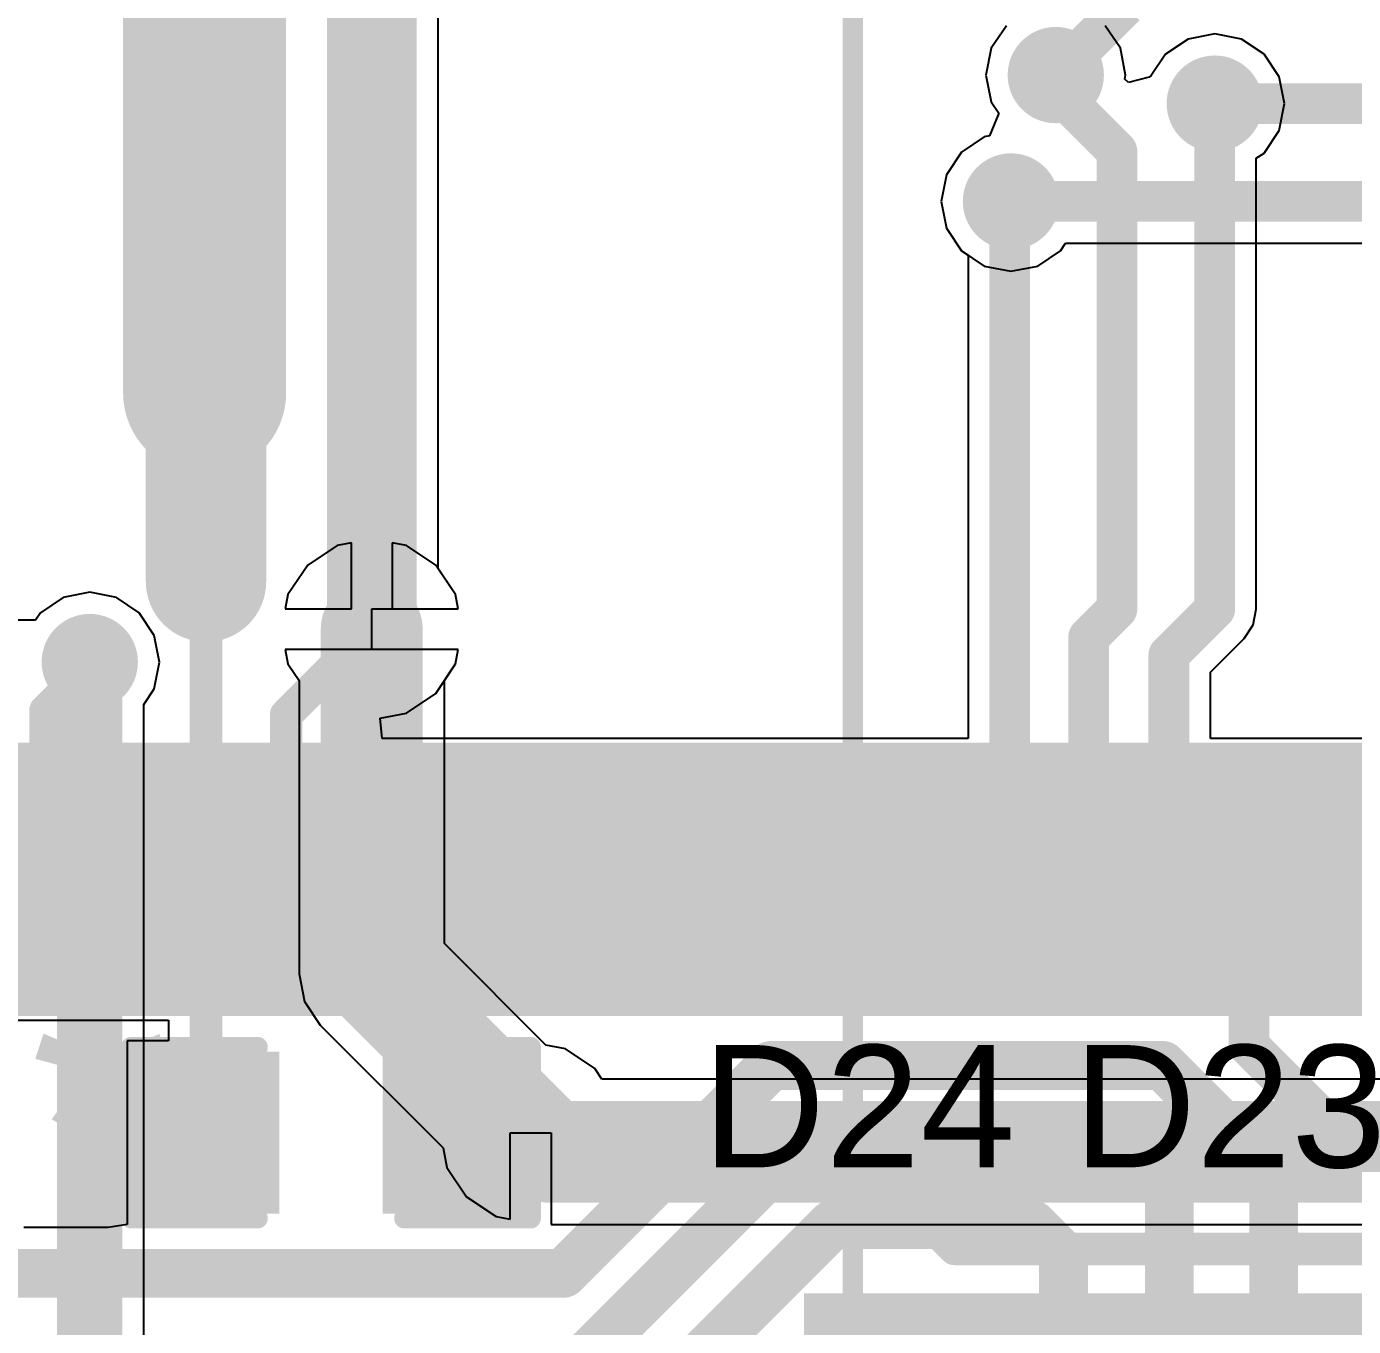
# Model space of a CAD drawing. Header units: millimetres. Extents: x -0.26 to 4.68, y -0.29 to 2.93.
# Drawn here: x 2.7613 to 3.0868, y 0.939 to 1.2579 of the extents above; entities that cross this region are included whole.
import ezdxf

# ---------------------------------------------------------------- set-up
doc = ezdxf.new("R2010")
doc.units = ezdxf.units.MM
doc.header["$MEASUREMENT"] = 0
for name, color, linetype in [('BottomLayer', 5, 'Continuous'), ('BottomSolder', 6, 'Continuous'), ('Mechanical1', 6, 'Continuous'), ('TopLayer', 1, 'Continuous'), ('TopOverlay', 2, 'Continuous'), ('TopPaste', 8, 'Continuous'), ('TopSolder', 216, 'Continuous'), ('ViaHoleLayer', 16, 'Continuous')]:
    doc.layers.add(name, color=color, linetype=linetype)
doc.styles.add('Arial', font='arial.ttf', dxfattribs={"height": 0.2})

# ---------------------------------------------------------------- blocks, each defined once
blk = doc.blocks.new('TQFP_100_14_14__26')
at = {"layer": 'TopLayer'}
for points in [[(-0.1122, 0.33268), (-0.1122, 0.27362), (-0.12402, 0.27362), (-0.12402, 0.33268)], [(-0.09252, 0.33268), (-0.09252, 0.27362), (-0.10433, 0.27362), (-0.10433, 0.33268)], [(-0.07283, 0.33268), (-0.07283, 0.27362), (-0.08465, 0.27362), (-0.08465, 0.33268)], [(-0.05315, 0.33268), (-0.05315, 0.27362), (-0.06496, 0.27362), (-0.06496, 0.33268)], [(-0.03346, 0.33268), (-0.03346, 0.27362), (-0.04528, 0.27362), (-0.04528, 0.33268)], [(-0.01378, 0.33268), (-0.01378, 0.27362), (-0.02559, 0.27362), (-0.02559, 0.33268)], [(0.00591, 0.33268), (0.00591, 0.27362), (-0.00591, 0.27362), (-0.00591, 0.33268)], [(0.02559, 0.33268), (0.02559, 0.27362), (0.01378, 0.27362), (0.01378, 0.33268)], [(0.04528, 0.33268), (0.04528, 0.27362), (0.03346, 0.27362), (0.03346, 0.33268)], [(0.06496, 0.33268), (0.06496, 0.27362), (0.05315, 0.27362), (0.05315, 0.33268)], [(0.08465, 0.33268), (0.08465, 0.27362), (0.07283, 0.27362), (0.07283, 0.33268)], [(0.10433, 0.33268), (0.10433, 0.27362), (0.09252, 0.27362), (0.09252, 0.33268)], [(0.12402, 0.33268), (0.12402, 0.27362), (0.1122, 0.27362), (0.1122, 0.33268)], [(0.1437, 0.33268), (0.1437, 0.27362), (0.13189, 0.27362), (0.13189, 0.33268)], [(0.16339, 0.33268), (0.16339, 0.27362), (0.15157, 0.27362), (0.15157, 0.33268)], [(0.18307, 0.33268), (0.18307, 0.27362), (0.17126, 0.27362), (0.17126, 0.33268)], [(0.20276, 0.33268), (0.20276, 0.27362), (0.19094, 0.27362), (0.19094, 0.33268)]]:
    blk.add_hatch(color=1, dxfattribs=at).paths.add_polyline_path(points)
at = {"layer": 'TopPaste'}
for points in [[(-0.1122, 0.33268), (-0.1122, 0.27362), (-0.12402, 0.27362), (-0.12402, 0.33268)], [(-0.09252, 0.33268), (-0.09252, 0.27362), (-0.10433, 0.27362), (-0.10433, 0.33268)], [(-0.07283, 0.33268), (-0.07283, 0.27362), (-0.08465, 0.27362), (-0.08465, 0.33268)], [(-0.05315, 0.33268), (-0.05315, 0.27362), (-0.06496, 0.27362), (-0.06496, 0.33268)], [(-0.03346, 0.33268), (-0.03346, 0.27362), (-0.04528, 0.27362), (-0.04528, 0.33268)], [(-0.01378, 0.33268), (-0.01378, 0.27362), (-0.02559, 0.27362), (-0.02559, 0.33268)], [(0.00591, 0.33268), (0.00591, 0.27362), (-0.00591, 0.27362), (-0.00591, 0.33268)], [(0.02559, 0.33268), (0.02559, 0.27362), (0.01378, 0.27362), (0.01378, 0.33268)], [(0.04528, 0.33268), (0.04528, 0.27362), (0.03346, 0.27362), (0.03346, 0.33268)], [(0.06496, 0.33268), (0.06496, 0.27362), (0.05315, 0.27362), (0.05315, 0.33268)], [(0.08465, 0.33268), (0.08465, 0.27362), (0.07283, 0.27362), (0.07283, 0.33268)], [(0.10433, 0.33268), (0.10433, 0.27362), (0.09252, 0.27362), (0.09252, 0.33268)], [(0.12402, 0.33268), (0.12402, 0.27362), (0.1122, 0.27362), (0.1122, 0.33268)], [(0.1437, 0.33268), (0.1437, 0.27362), (0.13189, 0.27362), (0.13189, 0.33268)], [(0.16339, 0.33268), (0.16339, 0.27362), (0.15157, 0.27362), (0.15157, 0.33268)], [(0.18307, 0.33268), (0.18307, 0.27362), (0.17126, 0.27362), (0.17126, 0.33268)], [(0.20276, 0.33268), (0.20276, 0.27362), (0.19094, 0.27362), (0.19094, 0.33268)]]:
    blk.add_hatch(color=8, dxfattribs=at).paths.add_polyline_path(points)
at = {"layer": 'TopSolder'}
for points in [[(-0.1082, 0.33668), (-0.1082, 0.26962), (-0.12802, 0.26962), (-0.12802, 0.33668)], [(-0.08852, 0.33668), (-0.08852, 0.26962), (-0.10833, 0.26962), (-0.10833, 0.33668)], [(-0.06883, 0.33668), (-0.06883, 0.26962), (-0.08865, 0.26962), (-0.08865, 0.33668)], [(-0.04915, 0.33668), (-0.04915, 0.26962), (-0.06896, 0.26962), (-0.06896, 0.33668)], [(-0.02946, 0.33668), (-0.02946, 0.26962), (-0.04928, 0.26962), (-0.04928, 0.33668)], [(-0.00978, 0.33668), (-0.00978, 0.26962), (-0.02959, 0.26962), (-0.02959, 0.33668)], [(0.00991, 0.33668), (0.00991, 0.26962), (-0.00991, 0.26962), (-0.00991, 0.33668)], [(0.02959, 0.33668), (0.02959, 0.26962), (0.00978, 0.26962), (0.00978, 0.33668)], [(0.04928, 0.33668), (0.04928, 0.26962), (0.02946, 0.26962), (0.02946, 0.33668)], [(0.06896, 0.33668), (0.06896, 0.26962), (0.04915, 0.26962), (0.04915, 0.33668)], [(0.08865, 0.33668), (0.08865, 0.26962), (0.06883, 0.26962), (0.06883, 0.33668)], [(0.10833, 0.33668), (0.10833, 0.26962), (0.08852, 0.26962), (0.08852, 0.33668)], [(0.12802, 0.33668), (0.12802, 0.26962), (0.1082, 0.26962), (0.1082, 0.33668)], [(0.1477, 0.33668), (0.1477, 0.26962), (0.12789, 0.26962), (0.12789, 0.33668)], [(0.16739, 0.33668), (0.16739, 0.26962), (0.14757, 0.26962), (0.14757, 0.33668)], [(0.18707, 0.33668), (0.18707, 0.26962), (0.16726, 0.26962), (0.16726, 0.33668)], [(0.20676, 0.33668), (0.20676, 0.26962), (0.18694, 0.26962), (0.18694, 0.33668)]]:
    blk.add_hatch(color=216, dxfattribs=at).paths.add_polyline_path(points)
blk = doc.blocks.new('14_TSSOP_31')
at = {"layer": 'TopLayer'}
for points in [[(-0.12992, 0.08563), (-0.08858, 0.08563), (-0.08858, 0.06791), (-0.12992, 0.06791)], [(0.08858, 0.08563), (0.12992, 0.08563), (0.12992, 0.06791), (0.08858, 0.06791)], [(-0.12992, 0.06004), (-0.08858, 0.06004), (-0.08858, 0.04232), (-0.12992, 0.04232)], [(0.08858, 0.06004), (0.12992, 0.06004), (0.12992, 0.04232), (0.08858, 0.04232)], [(-0.12992, 0.03445), (-0.08858, 0.03445), (-0.08858, 0.01673), (-0.12992, 0.01673)], [(0.08858, 0.03445), (0.12992, 0.03445), (0.12992, 0.01673), (0.08858, 0.01673)], [(-0.12992, 0.00886), (-0.08858, 0.00886), (-0.08858, -0.00886), (-0.12992, -0.00886)], [(0.08858, 0.00886), (0.12992, 0.00886), (0.12992, -0.00886), (0.08858, -0.00886)], [(-0.12992, -0.01673), (-0.08858, -0.01673), (-0.08858, -0.03445), (-0.12992, -0.03445)], [(0.08858, -0.01673), (0.12992, -0.01673), (0.12992, -0.03445), (0.08858, -0.03445)], [(-0.12992, -0.04232), (-0.08858, -0.04232), (-0.08858, -0.06004), (-0.12992, -0.06004)], [(0.08858, -0.04232), (0.12992, -0.04232), (0.12992, -0.06004), (0.08858, -0.06004)], [(-0.12992, -0.06791), (-0.08858, -0.06791), (-0.08858, -0.08563), (-0.12992, -0.08563)], [(0.08858, -0.06791), (0.12992, -0.06791), (0.12992, -0.08563), (0.08858, -0.08563)]]:
    blk.add_hatch(color=1, dxfattribs=at).paths.add_polyline_path(points)
at = {"layer": 'TopOverlay'}
blk.add_hatch(color=2, dxfattribs=at).paths.add_polyline_path([(-0.084, 0.068), (-0.073, 0.068), (-0.073, 0.086), (-0.084, 0.086)])
at = {"layer": 'TopPaste'}
for points in [[(-0.12992, 0.08563), (-0.08858, 0.08563), (-0.08858, 0.06791), (-0.12992, 0.06791)], [(0.08858, 0.08563), (0.12992, 0.08563), (0.12992, 0.06791), (0.08858, 0.06791)], [(-0.12992, 0.06004), (-0.08858, 0.06004), (-0.08858, 0.04232), (-0.12992, 0.04232)], [(0.08858, 0.06004), (0.12992, 0.06004), (0.12992, 0.04232), (0.08858, 0.04232)], [(-0.12992, 0.03445), (-0.08858, 0.03445), (-0.08858, 0.01673), (-0.12992, 0.01673)], [(0.08858, 0.03445), (0.12992, 0.03445), (0.12992, 0.01673), (0.08858, 0.01673)], [(-0.12992, 0.00886), (-0.08858, 0.00886), (-0.08858, -0.00886), (-0.12992, -0.00886)], [(0.08858, 0.00886), (0.12992, 0.00886), (0.12992, -0.00886), (0.08858, -0.00886)], [(-0.12992, -0.01673), (-0.08858, -0.01673), (-0.08858, -0.03445), (-0.12992, -0.03445)], [(0.08858, -0.01673), (0.12992, -0.01673), (0.12992, -0.03445), (0.08858, -0.03445)], [(-0.12992, -0.04232), (-0.08858, -0.04232), (-0.08858, -0.06004), (-0.12992, -0.06004)], [(0.08858, -0.04232), (0.12992, -0.04232), (0.12992, -0.06004), (0.08858, -0.06004)], [(-0.12992, -0.06791), (-0.08858, -0.06791), (-0.08858, -0.08563), (-0.12992, -0.08563)], [(0.08858, -0.06791), (0.12992, -0.06791), (0.12992, -0.08563), (0.08858, -0.08563)]]:
    blk.add_hatch(color=8, dxfattribs=at).paths.add_polyline_path(points)
at = {"layer": 'TopSolder'}
for points in [[(-0.13392, 0.08963), (-0.08458, 0.08963), (-0.08458, 0.06391), (-0.13392, 0.06391)], [(0.08458, 0.08963), (0.13392, 0.08963), (0.13392, 0.06391), (0.08458, 0.06391)], [(-0.13392, 0.06404), (-0.08458, 0.06404), (-0.08458, 0.03832), (-0.13392, 0.03832)], [(0.08458, 0.06404), (0.13392, 0.06404), (0.13392, 0.03832), (0.08458, 0.03832)], [(-0.13392, 0.03845), (-0.08458, 0.03845), (-0.08458, 0.01273), (-0.13392, 0.01273)], [(0.08458, 0.03845), (0.13392, 0.03845), (0.13392, 0.01273), (0.08458, 0.01273)], [(-0.13392, 0.01286), (-0.08458, 0.01286), (-0.08458, -0.01286), (-0.13392, -0.01286)], [(0.08458, 0.01286), (0.13392, 0.01286), (0.13392, -0.01286), (0.08458, -0.01286)], [(-0.13392, -0.01273), (-0.08458, -0.01273), (-0.08458, -0.03845), (-0.13392, -0.03845)], [(0.08458, -0.01273), (0.13392, -0.01273), (0.13392, -0.03845), (0.08458, -0.03845)], [(-0.13392, -0.03832), (-0.08458, -0.03832), (-0.08458, -0.06404), (-0.13392, -0.06404)], [(0.08458, -0.03832), (0.13392, -0.03832), (0.13392, -0.06404), (0.08458, -0.06404)], [(-0.13392, -0.06391), (-0.08458, -0.06391), (-0.08458, -0.08963), (-0.13392, -0.08963)], [(0.08458, -0.06391), (0.13392, -0.06391), (0.13392, -0.08963), (0.08458, -0.08963)]]:
    blk.add_hatch(color=216, dxfattribs=at).paths.add_polyline_path(points)
at = {"layer": 'TopOverlay'}
for points, const_width in [([(-0.09, 0.1), (-0.09, 0.092)], 0.005), ([(-0.09, 0.1), (0.09, 0.1)], 0.005), ([(0.09, 0.1), (0.09, 0.092)], 0.005), ([(-0.141, 0.082), (-0.141, 0.072)], 0.00787), ([(-0.141, 0.082), (-0.136, 0.077)], 0.00787), ([(-0.136, 0.077), (-0.141, 0.072)], 0.00787), ([(-0.09, -0.092), (-0.09, -0.1)], 0.005), ([(0.09, -0.092), (0.09, -0.1)], 0.005), ([(-0.09, -0.1), (0.09, -0.1)], 0.005)]:
    blk.add_lwpolyline(points, dxfattribs=dict(at, const_width=const_width))
for points, const_width in [([(-0.09125, 0.1, 1), (-0.08875, 0.1, 1)], 0.0025), ([(-0.09125, 0.1, 1), (-0.08875, 0.1, 1)], 0.0025), ([(0.08875, 0.1, 1), (0.09125, 0.1, 1)], 0.0025), ([(0.08875, 0.1, 1), (0.09125, 0.1, 1)], 0.0025), ([(-0.09125, 0.092, 1), (-0.08875, 0.092, 1)], 0.0025), ([(0.08875, 0.092, 1), (0.09125, 0.092, 1)], 0.0025), ([(-0.14297, 0.082, 1), (-0.13903, 0.082, 1)], 0.00394), ([(-0.14297, 0.082, 1), (-0.13903, 0.082, 1)], 0.00394), ([(-0.13797, 0.077, 1), (-0.13403, 0.077, 1)], 0.00394), ([(-0.13797, 0.077, 1), (-0.13403, 0.077, 1)], 0.00394), ([(-0.14297, 0.072, 1), (-0.13903, 0.072, 1)], 0.00394), ([(-0.14297, 0.072, 1), (-0.13903, 0.072, 1)], 0.00394), ([(-0.09125, -0.092, 1), (-0.08875, -0.092, 1)], 0.0025), ([(0.08875, -0.092, 1), (0.09125, -0.092, 1)], 0.0025), ([(-0.09125, -0.1, 1), (-0.08875, -0.1, 1)], 0.0025), ([(-0.09125, -0.1, 1), (-0.08875, -0.1, 1)], 0.0025), ([(0.08875, -0.1, 1), (0.09125, -0.1, 1)], 0.0025), ([(0.08875, -0.1, 1), (0.09125, -0.1, 1)], 0.0025)]:
    blk.add_lwpolyline(points, format="xyb", close=True, dxfattribs=dict(at, const_width=const_width))
blk = doc.blocks.new('ZIO_101954_95')
at = {"layer": 'Mechanical1', "const_width": 0.005}
blk.add_lwpolyline([(0.719, -1.74), (0.719, 0.057)], dxfattribs=at)
blk = doc.blocks.new('C___0603_156')
at = {"layer": 'TopLayer'}
for points in [[(-0.015, 0.0175), (-0.015, -0.0175), (-0.045, -0.0175), (-0.045, 0.0175)], [(0.045, 0.0175), (0.045, -0.0175), (0.015, -0.0175), (0.015, 0.0175)]]:
    blk.add_hatch(color=1, dxfattribs=at).paths.add_polyline_path(points)
at = {"layer": 'TopPaste'}
for points in [[(-0.015, 0.0175), (-0.015, -0.0175), (-0.045, -0.0175), (-0.045, 0.0175)], [(0.045, 0.0175), (0.045, -0.0175), (0.015, -0.0175), (0.015, 0.0175)]]:
    blk.add_hatch(color=8, dxfattribs=at).paths.add_polyline_path(points)
at = {"layer": 'TopSolder'}
for points in [[(-0.01264, 0.01986), (-0.01264, -0.01986), (-0.04736, -0.01986), (-0.04736, 0.01986)], [(0.04736, 0.01986), (0.04736, -0.01986), (0.01264, -0.01986), (0.01264, 0.01986)]]:
    blk.add_hatch(color=216, dxfattribs=at).paths.add_polyline_path(points)
at = {"layer": 'TopOverlay', "const_width": 0.005}
for points in [[(-0.049, 0.021), (-0.018, 0.021)], [(-0.049, -0.021), (-0.049, 0.021)], [(0.018, 0.021), (0.049, 0.021)], [(0.049, -0.021), (0.049, 0.021)], [(-0.049, -0.021), (-0.018, -0.021)], [(0.018, -0.021), (0.049, -0.021)]]:
    blk.add_lwpolyline(points, dxfattribs=at)
at = {"layer": 'TopOverlay', "const_width": 0.0025}
for points in [[(-0.05025, 0.021, 1), (-0.04775, 0.021, 1)], [(-0.05025, 0.021, 1), (-0.04775, 0.021, 1)], [(-0.01925, 0.021, 1), (-0.01675, 0.021, 1)], [(0.01675, 0.021, 1), (0.01925, 0.021, 1)], [(0.04775, 0.021, 1), (0.05025, 0.021, 1)], [(0.04775, 0.021, 1), (0.05025, 0.021, 1)], [(-0.05025, -0.021, 1), (-0.04775, -0.021, 1)], [(-0.05025, -0.021, 1), (-0.04775, -0.021, 1)], [(-0.01925, -0.021, 1), (-0.01675, -0.021, 1)], [(0.01675, -0.021, 1), (0.01925, -0.021, 1)], [(0.04775, -0.021, 1), (0.05025, -0.021, 1)], [(0.04775, -0.021, 1), (0.05025, -0.021, 1)]]:
    blk.add_lwpolyline(points, format="xyb", close=True, dxfattribs=at)

msp = doc.modelspace()

# ---------------------------------------------------------------- hatches: boundary and pattern name
at = {"layer": 'BottomLayer'}
h = msp.add_hatch(color=5, dxfattribs=at)
edge = h.paths.add_edge_path()
edge.add_arc((3.01382, 1.24595), 0.01181, 0, 360)
h = msp.add_hatch(color=5, dxfattribs=at)
edge = h.paths.add_edge_path()
edge.add_arc((3.05282, 1.23895), 0.01181, 0, 360)
h = msp.add_hatch(color=5, dxfattribs=at)
edge = h.paths.add_edge_path()
edge.add_arc((3.00282, 1.21495), 0.01181, 0, 360)
h = msp.add_hatch(color=5, dxfattribs=at)
edge = h.paths.add_edge_path()
edge.add_arc((2.846, 1.11), 0.01181, 0, 360)
h = msp.add_hatch(color=5, dxfattribs=at)
edge = h.paths.add_edge_path()
edge.add_arc((2.77682, 1.10195), 0.01181, 0, 360)
h = msp.add_hatch(color=5, dxfattribs=at)
edge = h.paths.add_edge_path()
edge.add_arc((2.885, 0.9865), 0.01181, 0, 360)
at = {"layer": 'BottomSolder'}
h = msp.add_hatch(color=6, dxfattribs=at)
edge = h.paths.add_edge_path()
edge.add_arc((3.01382, 1.24595), 0.00591, 0, 360)
h = msp.add_hatch(color=6, dxfattribs=at)
edge = h.paths.add_edge_path()
edge.add_arc((3.05282, 1.23895), 0.00591, 0, 360)
h = msp.add_hatch(color=6, dxfattribs=at)
edge = h.paths.add_edge_path()
edge.add_arc((3.00282, 1.21495), 0.00591, 0, 360)
h = msp.add_hatch(color=6, dxfattribs=at)
edge = h.paths.add_edge_path()
edge.add_arc((2.846, 1.11), 0.00591, 0, 360)
h = msp.add_hatch(color=6, dxfattribs=at)
edge = h.paths.add_edge_path()
edge.add_arc((2.77682, 1.10195), 0.00591, 0, 360)
h = msp.add_hatch(color=6, dxfattribs=at)
edge = h.paths.add_edge_path()
edge.add_arc((2.885, 0.9865), 0.00591, 0, 360)
at = {"layer": 'TopLayer'}
h = msp.add_hatch(color=1, dxfattribs=at)
edge = h.paths.add_edge_path()
edge.add_arc((3.01382, 1.24595), 0.01181, 0, 360)
h = msp.add_hatch(color=1, dxfattribs=at)
edge = h.paths.add_edge_path()
edge.add_arc((3.05282, 1.23895), 0.01181, 0, 360)
h = msp.add_hatch(color=1, dxfattribs=at)
edge = h.paths.add_edge_path()
edge.add_arc((3.00282, 1.21495), 0.01181, 0, 360)
h = msp.add_hatch(color=1, dxfattribs=at)
edge = h.paths.add_edge_path()
edge.add_arc((2.846, 1.11), 0.01181, 0, 360)
h = msp.add_hatch(color=1, dxfattribs=at)
edge = h.paths.add_edge_path()
edge.add_arc((2.77682, 1.10195), 0.01181, 0, 360)
h = msp.add_hatch(color=1, dxfattribs=at)
edge = h.paths.add_edge_path()
edge.add_arc((2.885, 0.9865), 0.01181, 0, 360)
at = {"layer": 'TopSolder'}
h = msp.add_hatch(color=216, dxfattribs=at)
edge = h.paths.add_edge_path()
edge.add_arc((3.01382, 1.24595), 0.00591, 0, 360)
h = msp.add_hatch(color=216, dxfattribs=at)
edge = h.paths.add_edge_path()
edge.add_arc((3.05282, 1.23895), 0.00591, 0, 360)
h = msp.add_hatch(color=216, dxfattribs=at)
edge = h.paths.add_edge_path()
edge.add_arc((3.00282, 1.21495), 0.00591, 0, 360)
h = msp.add_hatch(color=216, dxfattribs=at)
edge = h.paths.add_edge_path()
edge.add_arc((2.846, 1.11), 0.00591, 0, 360)
h = msp.add_hatch(color=216, dxfattribs=at)
edge = h.paths.add_edge_path()
edge.add_arc((2.77682, 1.10195), 0.00591, 0, 360)
h = msp.add_hatch(color=216, dxfattribs=at)
edge = h.paths.add_edge_path()
edge.add_arc((2.885, 0.9865), 0.00591, 0, 360)
at = {"layer": 'ViaHoleLayer'}
h = msp.add_hatch(color=16, dxfattribs=at)
edge = h.paths.add_edge_path()
edge.add_arc((3.01382, 1.24595), 0.00591, 0, 360)
h = msp.add_hatch(color=16, dxfattribs=at)
edge = h.paths.add_edge_path()
edge.add_arc((3.05282, 1.23895), 0.00591, 0, 360)
h = msp.add_hatch(color=16, dxfattribs=at)
edge = h.paths.add_edge_path()
edge.add_arc((3.00282, 1.21495), 0.00591, 0, 360)
h = msp.add_hatch(color=16, dxfattribs=at)
edge = h.paths.add_edge_path()
edge.add_arc((2.846, 1.11), 0.00591, 0, 360)
h = msp.add_hatch(color=16, dxfattribs=at)
edge = h.paths.add_edge_path()
edge.add_arc((2.77682, 1.10195), 0.00591, 0, 360)
h = msp.add_hatch(color=16, dxfattribs=at)
edge = h.paths.add_edge_path()
edge.add_arc((2.885, 0.9865), 0.00591, 0, 360)

# ---------------------------------------------------------------- linework, layer by layer
at = {"layer": 'BottomLayer'}
for p, q in [((3.0017, 1.25807), (2.99799, 1.25251)), ((2.99799, 1.25251), (2.99668, 1.24595)), ((2.99668, 1.24595), (2.99799, 1.23939)), ((2.99799, 1.23939), (2.99985, 1.2366)), ((2.99985, 1.2366), (2.99756, 1.23104)), ((2.99626, 1.23078), (2.9907, 1.22707)), ((2.99756, 1.23104), (2.99626, 1.23078)), ((2.9907, 1.22707), (2.98699, 1.22151)), ((2.98699, 1.22151), (2.98568, 1.21495)), ((2.98568, 1.21495), (2.98699, 1.20839)), ((2.98699, 1.20839), (2.9907, 1.20283)), ((3.01494, 1.20283), (3.01623, 1.20475)), ((3.01623, 1.20475), (3.29243, 1.20475)), ((2.9907, 1.20283), (2.99626, 1.19911)), ((3.00938, 1.19911), (3.01494, 1.20283)), ((2.99626, 1.19911), (3.00282, 1.19781)), ((3.00282, 1.19781), (3.00938, 1.19911)), ((2.83749, 1.13055), (2.83028, 1.12572)), ((2.841, 1.13124), (2.83749, 1.13055)), ((2.841, 1.115), (2.841, 1.13124)), ((2.85451, 1.13055), (2.851, 1.13124)), ((2.851, 1.13124), (2.851, 1.115)), ((2.86172, 1.12572), (2.85451, 1.13055)), ((2.83028, 1.12572), (2.82545, 1.11851)), ((2.86655, 1.11851), (2.86172, 1.12572)), ((2.77026, 1.11778), (2.7647, 1.11407)), ((2.77682, 1.11909), (2.77026, 1.11778)), ((2.78338, 1.11778), (2.77682, 1.11909)), ((2.78894, 1.11407), (2.78338, 1.11778)), ((2.82545, 1.11851), (2.82476, 1.115)), ((2.86724, 1.115), (2.86655, 1.11851)), ((2.7647, 1.11407), (2.7635, 1.11226)), ((2.79266, 1.10851), (2.78894, 1.11407)), ((2.82476, 1.115), (2.841, 1.115)), ((2.851, 1.115), (2.86724, 1.115)), ((2.7635, 1.11226), (2.75748, 1.11226)), ((2.79396, 1.10195), (2.79266, 1.10851)), ((2.86724, 1.105), (2.82476, 1.105)), ((2.82476, 1.105), (2.82545, 1.10149)), ((2.86655, 1.10149), (2.86724, 1.105)), ((2.79266, 1.09539), (2.79396, 1.10195)), ((2.82545, 1.10149), (2.82816, 1.09744)), ((2.86384, 1.09744), (2.86655, 1.10149)), ((2.82816, 1.09744), (2.82816, 1.0255)), ((2.86384, 1.03289), (2.86384, 1.09744)), ((2.79008, 1.09153), (2.79266, 1.09539)), ((2.79008, 0.90267), (2.79008, 1.09153)), ((2.88874, 1.00799), (2.86384, 1.03289)), ((2.82816, 1.0255), (2.82952, 1.01867)), ((2.82952, 1.01867), (2.83338, 1.01288)), ((2.83338, 1.01288), (2.86351, 0.98276)), ((2.89351, 1.00705), (2.88874, 1.00799)), ((2.90072, 1.00222), (2.89351, 1.00705)), ((2.90245, 0.99965), (2.90072, 1.00222)), ((3.12027, 0.99965), (2.90245, 0.99965)), ((2.88, 0.96526), (2.88, 0.9865)), ((2.88, 0.9865), (2.89, 0.9865)), ((2.89, 0.9865), (2.89, 0.96396)), ((2.86351, 0.98276), (2.86445, 0.97799)), ((2.86445, 0.97799), (2.86928, 0.97078)), ((2.86928, 0.97078), (2.87649, 0.96595)), ((2.87649, 0.96595), (2.88, 0.96526)), ((2.89, 0.96396), (3.12027, 0.96396))]:
    msp.add_line(p, q, dxfattribs=at)
for points, const_width in [([(3.01382, 1.24595), (3.03082, 1.26295)], 0.01), ([(3.05282, 1.23895), (3.29482, 1.23895)], 0.01), ([(3.00282, 1.21495), (3.29243, 1.21495)], 0.01), ([(2.846, 1.0255), (2.846, 1.11)], 0.025), ([(2.77682, 0.89718), (2.77682, 1.10195)], 0.016), ([(2.846, 1.0255), (2.885, 0.9865)], 0.025), ([(2.885, 0.9865), (2.88969, 0.98181)], 0.025), ([(2.88969, 0.98181), (3.13282, 0.98181)], 0.025)]:
    msp.add_lwpolyline(points, dxfattribs=dict(at, const_width=const_width))
for points, const_width in [([(3.01132, 1.24595, 1), (3.01632, 1.24595, 1)], 0.005), ([(3.05032, 1.23895, 1), (3.05532, 1.23895, 1)], 0.005), ([(3.00032, 1.21495, 1), (3.00532, 1.21495, 1)], 0.005), ([(2.83975, 1.11, 1), (2.85225, 1.11, 1)], 0.0125), ([(2.77282, 1.10195, 1), (2.78082, 1.10195, 1)], 0.008), ([(2.83975, 1.0255, 1), (2.85225, 1.0255, 1)], 0.0125), ([(2.83975, 1.0255, 1), (2.85225, 1.0255, 1)], 0.0125), ([(2.87875, 0.9865, 1), (2.89125, 0.9865, 1)], 0.0125), ([(2.87875, 0.9865, 1), (2.89125, 0.9865, 1)], 0.0125), ([(2.88344, 0.98181, 1), (2.89594, 0.98181, 1)], 0.0125), ([(2.88344, 0.98181, 1), (2.89594, 0.98181, 1)], 0.0125)]:
    msp.add_lwpolyline(points, format="xyb", close=True, dxfattribs=dict(at, const_width=const_width))
at = {"layer": 'TopLayer'}
for p, q in [((2.86231, 1.12484), (2.86231, 1.26724)), ((3.0017, 1.25807), (2.99799, 1.25251)), ((3.02966, 1.25251), (3.02594, 1.25807)), ((3.04626, 1.25478), (3.0407, 1.25107)), ((3.05282, 1.25609), (3.04626, 1.25478)), ((3.05938, 1.25478), (3.05282, 1.25609)), ((3.06494, 1.25107), (3.05938, 1.25478)), ((2.99799, 1.25251), (2.99668, 1.24595)), ((3.03096, 1.24595), (3.02966, 1.25251)), ((3.0407, 1.25107), (3.03722, 1.24585)), ((3.06866, 1.24551), (3.06494, 1.25107)), ((2.99668, 1.24595), (2.99799, 1.23939)), ((3.03076, 1.24491), (3.03096, 1.24595)), ((3.03162, 1.24414), (3.03076, 1.24491)), ((3.03675, 1.24545), (3.03162, 1.24414)), ((3.03722, 1.24585), (3.03675, 1.24545)), ((3.06996, 1.23895), (3.06866, 1.24551)), ((2.99799, 1.23939), (2.99985, 1.2366)), ((3.06866, 1.23239), (3.06996, 1.23895)), ((2.99985, 1.2366), (2.99756, 1.23104)), ((2.99626, 1.23078), (2.9907, 1.22707)), ((2.99756, 1.23104), (2.99626, 1.23078)), ((3.06494, 1.22683), (3.06866, 1.23239)), ((2.9907, 1.22707), (2.98699, 1.22151)), ((3.06302, 1.22554), (3.06494, 1.22683)), ((3.06302, 1.11495), (3.06302, 1.22554)), ((2.98699, 1.22151), (2.98568, 1.21495)), ((2.98568, 1.21495), (2.98699, 1.20839)), ((2.98699, 1.20839), (2.9907, 1.20283)), ((2.9907, 1.20283), (2.99231, 1.20175)), ((2.99231, 1.20175), (2.99231, 1.08318)), ((2.86655, 1.11851), (2.86231, 1.12484)), ((2.86724, 1.115), (2.86655, 1.11851)), ((2.846, 1.105), (2.846, 1.115)), ((2.846, 1.115), (2.86724, 1.115)), ((3.06224, 1.11105), (3.06302, 1.11495)), ((3.06003, 1.10774), (3.06224, 1.11105)), ((3.05176, 1.09947), (3.06003, 1.10774)), ((2.86724, 1.105), (2.846, 1.105)), ((2.86655, 1.10149), (2.86724, 1.105)), ((2.86172, 1.09428), (2.86655, 1.10149)), ((3.05176, 1.08318), (3.05176, 1.09947)), ((2.85451, 1.08945), (2.86172, 1.09428)), ((2.84809, 1.08818), (2.85451, 1.08945)), ((2.84858, 1.08318), (2.84809, 1.08818)), ((2.99231, 1.08318), (2.84858, 1.08318)), ((3.11113, 1.08318), (3.05176, 1.08318)), ((2.7157, 1.01412), (2.79617, 1.01412)), ((2.79617, 1.01412), (2.79617, 1.009)), ((2.79617, 1.009), (2.786, 1.009)), ((2.786, 1.009), (2.786, 0.964)), ((2.786, 0.964), (2.78132, 0.96322)), ((2.78132, 0.96322), (2.76065, 0.96322))]:
    msp.add_line(p, q, dxfattribs=at)
for points, const_width in [([(2.805, 1.168), (2.805, 1.297)], 0.04), ([(2.846, 1.11), (2.846, 1.274)], 0.022), ([(3.01382, 1.24226), (3.01382, 1.24595)], 0.01), ([(3.01382, 1.24226), (3.02882, 1.22726)], 0.01), ([(3.05282, 1.11495), (3.05282, 1.23895)], 0.01), ([(3.02882, 1.11495), (3.02882, 1.22726)], 0.01), ([(3.00251, 1.04896), (3.00251, 1.21495)], 0.01), ([(2.803, 1.168), (2.80534, 1.16566)], 0.02953), ([(2.80534, 1.12166), (2.80534, 1.16566)], 0.02953), ([(2.80534, 1.04931), (2.80534, 1.12166)], 0.008), ([(3.02188, 1.108), (3.02882, 1.11495)], 0.01), ([(3.04156, 1.10369), (3.05282, 1.11495)], 0.01), ([(2.825, 1.089), (2.846, 1.11)], 0.008), ([(3.02188, 1.04865), (3.02188, 1.108)], 0.01), ([(3.04156, 1.04865), (3.04156, 1.10369)], 0.01), ([(2.76597, 1.09005), (2.77682, 1.1009)], 0.008), ([(2.77682, 1.1009), (2.77682, 1.10195)], 0.008), ([(2.76597, 1.04865), (2.76597, 1.09005)], 0.008), ([(2.825, 1.04868), (2.825, 1.089)], 0.008), ([(2.80534, 1.04931), (2.80567, 1.04898)], 0.01), ([(2.80534, 1.04865), (2.80567, 1.04898)], 0.008), ([(2.80534, 0.98716), (2.80534, 1.04865)], 0.008), ([(3.00219, 1.04865), (3.00251, 1.04896)], 0.01), ([(3.06125, 1.00775), (3.06125, 1.04865)], 0.01), ([(3.06125, 1.00775), (3.112, 0.957)], 0.01), ([(2.893, 0.952), (2.944, 1.003)], 0.012), ([(2.944, 1.003), (3.04, 1.003)], 0.012), ([(3.04, 1.003), (3.06727, 0.97573)], 0.012), ([(2.70905, 0.99895), (2.756, 0.952)], 0.012), ([(2.866, 0.9865), (2.885, 0.9865)], 0.025), ([(2.80534, 0.98716), (2.806, 0.9865)], 0.008), ([(2.898, 0.931), (2.952, 0.985)], 0.012), ([(2.952, 0.985), (3.03, 0.985)], 0.012), ([(3.03, 0.985), (3.04168, 0.97332)], 0.012), ([(3.06727, 0.92241), (3.06727, 0.97573)], 0.012), ([(3.04168, 0.92241), (3.04168, 0.97332)], 0.012), ([(2.902, 0.907), (2.959, 0.964)], 0.012), ([(2.959, 0.964), (3.008, 0.964)], 0.012), ([(3.008, 0.964), (3.01574, 0.95626)], 0.012), ([(3.01574, 0.90977), (3.01574, 0.95626)], 0.012), ([(2.756, 0.952), (2.893, 0.952)], 0.012)]:
    msp.add_lwpolyline(points, dxfattribs=dict(at, const_width=const_width))
for points, const_width in [([(3.01132, 1.24595, 1), (3.01632, 1.24595, 1)], 0.005), ([(3.01132, 1.24226, 1), (3.01632, 1.24226, 1)], 0.005), ([(3.01132, 1.24226, 1), (3.01632, 1.24226, 1)], 0.005), ([(3.05032, 1.23895, 1), (3.05532, 1.23895, 1)], 0.005), ([(3.02632, 1.22726, 1), (3.03132, 1.22726, 1)], 0.005), ([(3.02632, 1.22726, 1), (3.03132, 1.22726, 1)], 0.005), ([(3.00001, 1.21495, 1), (3.00501, 1.21495, 1)], 0.005), ([(2.795, 1.168, 1), (2.815, 1.168, 1)], 0.02), ([(2.79562, 1.168, 1), (2.81038, 1.168, 1)], 0.01476), ([(2.79796, 1.16566, 1), (2.81272, 1.16566, 1)], 0.01476), ([(2.79796, 1.16566, 1), (2.81272, 1.16566, 1)], 0.01476), ([(2.79796, 1.12166, 1), (2.81272, 1.12166, 1)], 0.01476), ([(2.80334, 1.12166, 1), (2.80734, 1.12166, 1)], 0.004), ([(2.8405, 1.11, 1), (2.8515, 1.11, 1)], 0.011), ([(3.02632, 1.11495, 1), (3.03132, 1.11495, 1)], 0.005), ([(3.02632, 1.11495, 1), (3.03132, 1.11495, 1)], 0.005), ([(3.05032, 1.11495, 1), (3.05532, 1.11495, 1)], 0.005), ([(3.05032, 1.11495, 1), (3.05532, 1.11495, 1)], 0.005), ([(2.844, 1.11, 1), (2.848, 1.11, 1)], 0.004), ([(3.01938, 1.108, 1), (3.02438, 1.108, 1)], 0.005), ([(3.01938, 1.108, 1), (3.02438, 1.108, 1)], 0.005), ([(3.03906, 1.10369, 1), (3.04406, 1.10369, 1)], 0.005), ([(3.03906, 1.10369, 1), (3.04406, 1.10369, 1)], 0.005), ([(2.77482, 1.10195, 1), (2.77882, 1.10195, 1)], 0.004), ([(2.77482, 1.1009, 1), (2.77882, 1.1009, 1)], 0.004), ([(2.77482, 1.1009, 1), (2.77882, 1.1009, 1)], 0.004), ([(2.76397, 1.09005, 1), (2.76797, 1.09005, 1)], 0.004), ([(2.76397, 1.09005, 1), (2.76797, 1.09005, 1)], 0.004), ([(2.823, 1.089, 1), (2.827, 1.089, 1)], 0.004), ([(2.823, 1.089, 1), (2.827, 1.089, 1)], 0.004), ([(2.76397, 1.04865, 1), (2.76797, 1.04865, 1)], 0.004), ([(2.80284, 1.04931, 1), (2.80784, 1.04931, 1)], 0.005), ([(2.80317, 1.04898, 1), (2.80817, 1.04898, 1)], 0.005), ([(2.80334, 1.04931, 1), (2.80734, 1.04931, 1)], 0.004), ([(2.80334, 1.04865, 1), (2.80734, 1.04865, 1)], 0.004), ([(2.80334, 1.04865, 1), (2.80734, 1.04865, 1)], 0.004), ([(2.80367, 1.04898, 1), (2.80767, 1.04898, 1)], 0.004), ([(2.823, 1.04868, 1), (2.827, 1.04868, 1)], 0.004), ([(2.99969, 1.04865, 1), (3.00469, 1.04865, 1)], 0.005), ([(3.00001, 1.04896, 1), (3.00501, 1.04896, 1)], 0.005), ([(3.00001, 1.04896, 1), (3.00501, 1.04896, 1)], 0.005), ([(3.01938, 1.04865, 1), (3.02438, 1.04865, 1)], 0.005), ([(3.03906, 1.04865, 1), (3.04406, 1.04865, 1)], 0.005), ([(3.05875, 1.04865, 1), (3.06375, 1.04865, 1)], 0.005), ([(3.05875, 1.00775, 1), (3.06375, 1.00775, 1)], 0.005), ([(3.05875, 1.00775, 1), (3.06375, 1.00775, 1)], 0.005), ([(2.941, 1.003, 1), (2.947, 1.003, 1)], 0.006), ([(2.941, 1.003, 1), (2.947, 1.003, 1)], 0.006), ([(3.037, 1.003, 1), (3.043, 1.003, 1)], 0.006), ([(3.037, 1.003, 1), (3.043, 1.003, 1)], 0.006), ([(2.85975, 0.9865, 1), (2.87225, 0.9865, 1)], 0.0125), ([(2.87875, 0.9865, 1), (2.89125, 0.9865, 1)], 0.0125), ([(2.80334, 0.98716, 1), (2.80734, 0.98716, 1)], 0.004), ([(2.80334, 0.98716, 1), (2.80734, 0.98716, 1)], 0.004), ([(2.804, 0.9865, 1), (2.808, 0.9865, 1)], 0.004), ([(2.949, 0.985, 1), (2.955, 0.985, 1)], 0.006), ([(2.949, 0.985, 1), (2.955, 0.985, 1)], 0.006), ([(3.027, 0.985, 1), (3.033, 0.985, 1)], 0.006), ([(3.027, 0.985, 1), (3.033, 0.985, 1)], 0.006), ([(3.06427, 0.97573, 1), (3.07027, 0.97573, 1)], 0.006), ([(3.06427, 0.97573, 1), (3.07027, 0.97573, 1)], 0.006), ([(3.03868, 0.97332, 1), (3.04468, 0.97332, 1)], 0.006), ([(3.03868, 0.97332, 1), (3.04468, 0.97332, 1)], 0.006), ([(2.956, 0.964, 1), (2.962, 0.964, 1)], 0.006), ([(2.956, 0.964, 1), (2.962, 0.964, 1)], 0.006), ([(3.005, 0.964, 1), (3.011, 0.964, 1)], 0.006), ([(3.005, 0.964, 1), (3.011, 0.964, 1)], 0.006), ([(3.01274, 0.95626, 1), (3.01874, 0.95626, 1)], 0.006), ([(3.01274, 0.95626, 1), (3.01874, 0.95626, 1)], 0.006), ([(2.753, 0.952, 1), (2.759, 0.952, 1)], 0.006), ([(2.753, 0.952, 1), (2.759, 0.952, 1)], 0.006), ([(2.89, 0.952, 1), (2.896, 0.952, 1)], 0.006), ([(2.89, 0.952, 1), (2.896, 0.952, 1)], 0.006)]:
    msp.add_lwpolyline(points, format="xyb", close=True, dxfattribs=dict(at, const_width=const_width))
at = {"layer": 'TopOverlay', "const_width": 0.008}
for points in [[(2.972, 0.975), (2.989, 0.958)], [(2.989, 0.958), (3.12622, 0.958)]]:
    msp.add_lwpolyline(points, dxfattribs=at)
at = {"layer": 'TopOverlay', "const_width": 0.004}
for points in [[(2.97, 0.975, 1), (2.974, 0.975, 1)], [(2.987, 0.958, 1), (2.991, 0.958, 1)], [(2.987, 0.958, 1), (2.991, 0.958, 1)]]:
    msp.add_lwpolyline(points, format="xyb", close=True, dxfattribs=at)

# ---------------------------------------------------------------- block references
for name, p in [('ZIO_101954_95', (2.245, 2.22)), ('C___0603_156', (2.836, 0.9865))]:
    msp.add_blockref(name, p)
for name, p, rotation in [('TQFP_100_14_14__26', (2.96282, 1.3518), 180), ('14_TSSOP_31', (3.04168, 0.81316), 90)]:
    msp.add_blockref(name, p, dxfattribs=dict(rotation=rotation))

# ---------------------------------------------------------------- texts
at = {"layer": 'TopOverlay', "style": 'Arial'}
for s, height, p in [('*', 0.065, (2.762, 0.95456)), ('D24', 0.03, (2.92701, 0.978)), ('D23', 0.03, (3.01801, 0.978))]:
    msp.add_text(s, height=height, dxfattribs=at).set_placement(p)

doc.saveas('drawing.dxf')
